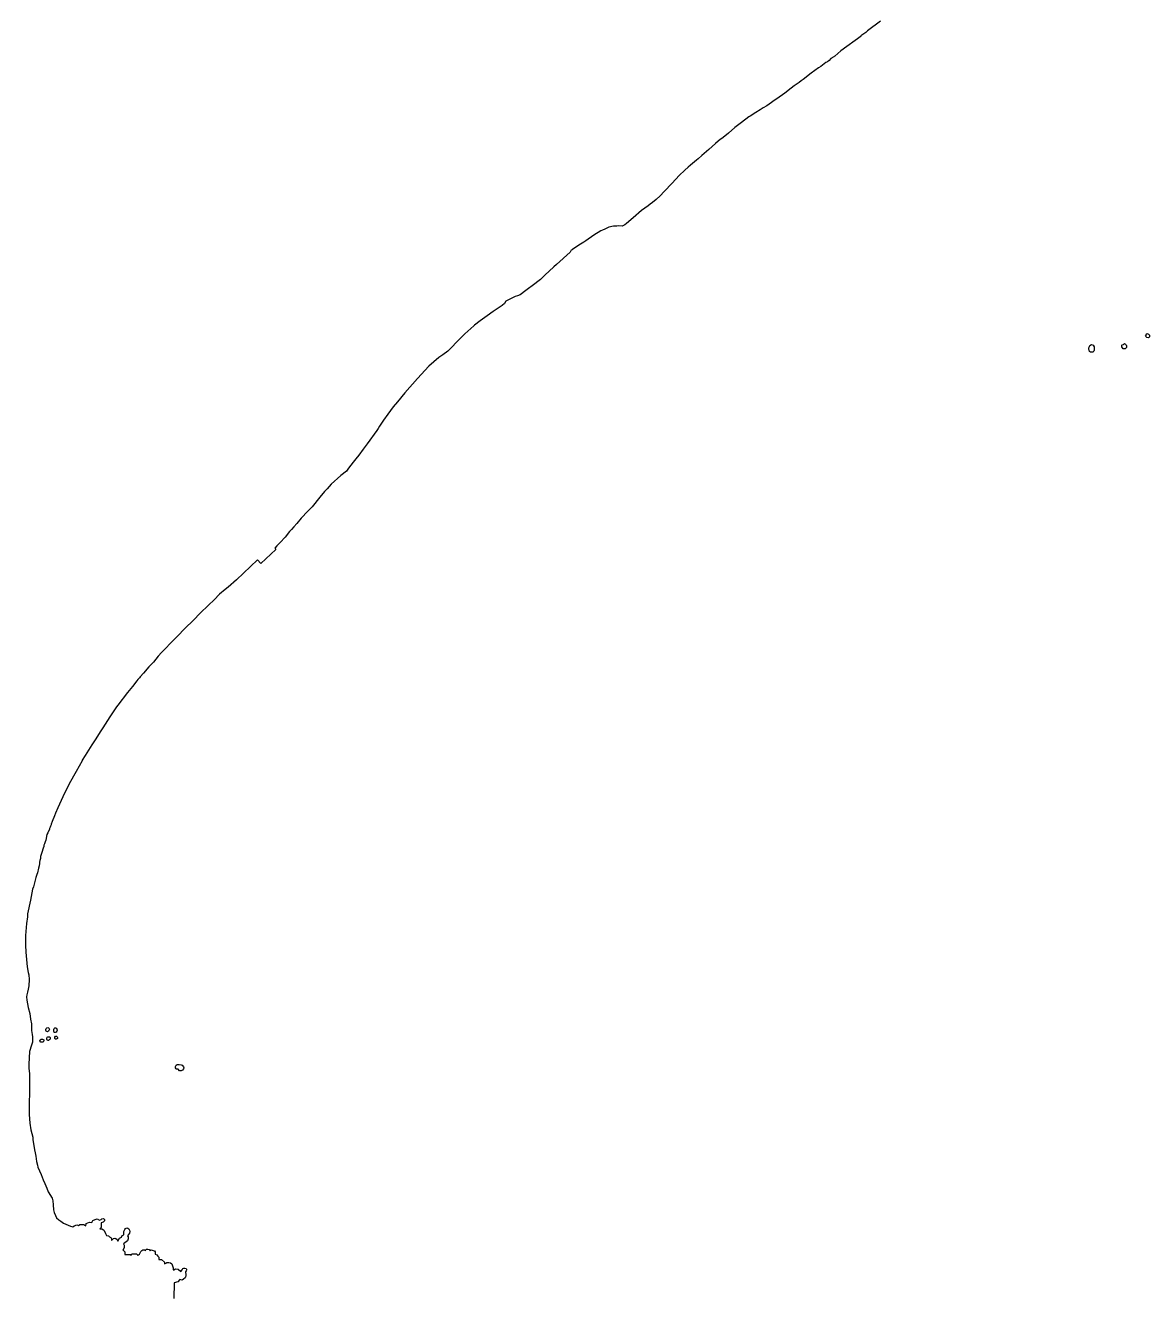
# Model space of a CAD drawing. Header units: inches. Extents: x -62624 to 51363, y -122611 to -15713.
# Drawn here: x -15965 to -12535, y -92329 to -88462 of the extents above; entities that cross this region are included whole.
import ezdxf

# ---------------------------------------------------------------- set-up
doc = ezdxf.new("R2010")
doc.units = ezdxf.units.IN
doc.header["$MEASUREMENT"] = 0

msp = doc.modelspace()

# ---------------------------------------------------------------- linework, layer by layer
for points in [[(-13356.3, -88449.2), (-13395.7, -88477.9), (-13400.7, -88482.9), (-13415.7, -88493.5), (-13415.1, -88494.1), (-13476.4, -88539.6), (-13495.2, -88555.2), (-13497, -88556.5), (-13498.3, -88557.7), (-13506.9, -88563), (-13512.8, -88568.3), (-13517.4, -88573.2), (-13522.7, -88575.2), (-13538.3, -88586.8), (-13545.1, -88591.5), (-13567.3, -88607.7), (-13591.6, -88626.6), (-13598.1, -88630.6), (-13604.1, -88635.5), (-13619.1, -88646.2), (-13627.9, -88652.9), (-13648.2, -88668.1), (-13671.9, -88685.6), (-13679.9, -88691.1), (-13687.9, -88696.6), (-13703, -88707.1), (-13713.3, -88713.2), (-13722.7, -88718.8), (-13736.3, -88727.4), (-13753.5, -88738.6), (-13757.2, -88740.5), (-13766.6, -88747.4), (-13784.2, -88760.4), (-13799.8, -88772.9), (-13819.8, -88790.4), (-13841.1, -88807.2), (-13843.6, -88808.5), (-13859.2, -88821.6), (-13879.2, -88839.7), (-13901.1, -88858.4), (-13911.8, -88868.4), (-13917.4, -88872.7), (-13935.5, -88888.3), (-13943, -88893.9), (-13952.9, -88903.5), (-13969.9, -88919.9), (-13990.9, -88943.3), (-14015.6, -88968.5), (-14027.7, -88981.5), (-14040.7, -88992.8), (-14051.1, -89002), (-14058.4, -89006.9), (-14064.6, -89012), (-14084.5, -89026.2), (-14110.1, -89048.1), (-14130.8, -89065.6), (-14136.3, -89069.7), (-14144.2, -89073.9), (-14154.6, -89073.2), (-14160, -89073.6), (-14166, -89073.6), (-14170.4, -89074.3), (-14185.1, -89077.3), (-14197.2, -89083.1), (-14204.2, -89086), (-14209.2, -89087.9), (-14230.3, -89101.1), (-14255.2, -89119.1), (-14260.8, -89122.4), (-14270.6, -89128.8), (-14284.9, -89138.3), (-14295, -89145.1), (-14296.3, -89146), (-14299.2, -89147.6), (-14302.9, -89153.3), (-14344.7, -89190.8), (-14352.2, -89197.7), (-14380.3, -89223.9), (-14393.5, -89237), (-14418.5, -89256.4), (-14429.8, -89263.8), (-14437.3, -89270), (-14455.4, -89283.1), (-14463.5, -89286.9), (-14470, -89288), (-14482.9, -89294.8), (-14498.4, -89303.1), (-14502.7, -89309.4), (-14510.4, -89315.7), (-14537.4, -89334.6), (-14555.5, -89347), (-14577.4, -89362.4), (-14594.3, -89375.5), (-14596.7, -89377.6), (-14624.3, -89402.3), (-14636.8, -89415.7), (-14675.5, -89455.4), (-14690.6, -89466.6), (-14703.5, -89474.5), (-14733.3, -89500.8), (-14768.4, -89538.3), (-14807.1, -89582.1), (-14829.5, -89609.4), (-14842.1, -89625), (-14859, -89647.5), (-14871.6, -89665.6), (-14880.5, -89678.2), (-14884.3, -89684.2), (-14888.6, -89690.7), (-14892.2, -89696.7), (-14921.7, -89737.3), (-14934.1, -89754.5), (-14947.1, -89772.8), (-14956.9, -89783.6), (-14964.3, -89793.4), (-14978.7, -89812.5), (-14985.1, -89821.3), (-15002, -89834.7), (-15031.3, -89860.4), (-15043.8, -89874.6), (-15051.6, -89883.4), (-15065.9, -89900.1), (-15089.4, -89929.7), (-15107.9, -89947.8), (-15118.3, -89959), (-15123, -89964.3), (-15136.1, -89980.5), (-15145.8, -89990.8), (-15152.7, -89999), (-15158.3, -90005.2), (-15171.6, -90022.2), (-15187.3, -90038.7), (-15197.8, -90049.2), (-15203.7, -90055.5), (-15200.2, -90060), (-15246, -90102.6), (-15256.6, -90091.3), (-15320.2, -90152.4), (-15345.4, -90174.9), (-15355.2, -90181.6), (-15371.9, -90196.3), (-15388.2, -90213.2), (-15405.5, -90230.3), (-15431, -90254.5), (-15452, -90275.9), (-15477.8, -90300.5), (-15500.7, -90324.1), (-15510, -90333), (-15549.5, -90374.6), (-15559.5, -90385.4), (-15574, -90403.3), (-15587.7, -90417.6), (-15604.5, -90437), (-15614.1, -90447.9), (-15616.8, -90451.4), (-15621.3, -90456.6), (-15624.8, -90460.4), (-15638.1, -90478.3), (-15652.8, -90496.3), (-15682.3, -90534.4), (-15686.3, -90539.9), (-15706.7, -90570.6), (-15728.7, -90604.3), (-15736.2, -90616.2), (-15750, -90637.4), (-15761.9, -90655.5), (-15772.2, -90672.4), (-15781.7, -90687.9), (-15791.3, -90702.3), (-15791.3, -90704.2), (-15800.7, -90721.1), (-15809.5, -90736.7), (-15830.8, -90774.7), (-15850.3, -90814.7), (-15865.9, -90847.8), (-15872.8, -90864.1), (-15876, -90872.2), (-15882.9, -90889.1), (-15886, -90897.8), (-15886, -90899.7), (-15887.9, -90903.4), (-15888.6, -90907.2), (-15891, -90910.9), (-15891, -90912.8), (-15896.1, -90924), (-15898.6, -90929.7), (-15902.3, -90946.9), (-15903.9, -90952), (-15905.1, -90954.7), (-15906.1, -90957.2), (-15907.7, -90961.8), (-15908.2, -90965.5), (-15910, -90970.7), (-15914.2, -90984.3), (-15918.1, -90995.9), (-15918.7, -91002.7), (-15920.2, -91008.8), (-15921.2, -91013.4), (-15921.9, -91017.7), (-15922.7, -91024.7), (-15924, -91031.6), (-15927.8, -91046.2), (-15930, -91050.9), (-15930.9, -91054.2), (-15932.9, -91059.9), (-15940.2, -91088.4), (-15942.3, -91096.4), (-15948.9, -91129), (-15957.8, -91171.5), (-15958.4, -91180.8), (-15961.3, -91200.6), (-15964.4, -91236.8), (-15964.6, -91241.5), (-15964.4, -91246.3), (-15963.7, -91269.4), (-15962.4, -91301.4), (-15961, -91308.6), (-15959.6, -91323.2), (-15957.8, -91338.6), (-15955.7, -91350.3), (-15953.9, -91356.7), (-15952.5, -91371.5), (-15953.7, -91391), (-15956, -91400.9), (-15957.9, -91410.3), (-15960.3, -91418.2), (-15960.6, -91424.6), (-15959.8, -91434.2), (-15955.7, -91457.1), (-15951.4, -91475.3), (-15948.8, -91492.6), (-15946.2, -91506.8), (-15945.4, -91514), (-15946.1, -91526.7), (-15943.8, -91538.9), (-15942.3, -91546.1), (-15942.5, -91562.3), (-15945.8, -91572), (-15951.6, -91591), (-15953.5, -91629.6), (-15954.2, -91643.3), (-15951.9, -91658.2), (-15952.2, -91679.6), (-15952.4, -91714), (-15952.5, -91750.3), (-15952.6, -91779), (-15952.6, -91782.8), (-15950.6, -91809.5), (-15948, -91829.4), (-15942.1, -91852.2), (-15941.9, -91859.2), (-15936.7, -91891.3), (-15935.1, -91899.7), (-15932.4, -91910.4), (-15931.2, -91917.9), (-15930.6, -91926.2), (-15927.9, -91937.8), (-15926, -91944.1), (-15916.6, -91966), (-15910.1, -91982.2), (-15905.2, -91993.7), (-15899.3, -92008), (-15894.8, -92019.2), (-15882.4, -92037.9), (-15880.4, -92046.7), (-15879.4, -92058.5), (-15878.7, -92073.4), (-15876.6, -92082.5), (-15873.1, -92091.6), (-15869.4, -92098), (-15862.9, -92104.1), (-15856.4, -92108.5), (-15848.2, -92114.9), (-15827.3, -92123.8), (-15819.7, -92125.7), (-15815.7, -92122.2), (-15807.2, -92119.9), (-15802.7, -92121.4), (-15798.6, -92118.5), (-15785.7, -92118.6), (-15780.5, -92122.3), (-15778.8, -92115.9), (-15768.9, -92111.8), (-15761.6, -92112.5), (-15758.7, -92106.4), (-15751.9, -92103.8), (-15745.8, -92101.4), (-15738.7, -92105.7), (-15733.7, -92102.9), (-15731.4, -92101.6), (-15727.6, -92100.6), (-15724.7, -92101.6), (-15723.6, -92103.7), (-15723.6, -92107.4), (-15727.4, -92111.3), (-15732.8, -92113.2), (-15733.7, -92128), (-15737.2, -92131.4), (-15731.1, -92131.7), (-15725.7, -92134.6), (-15723.7, -92137.3), (-15719.9, -92146.1), (-15717, -92152.5), (-15711.4, -92153.6), (-15707.9, -92155.7), (-15704.1, -92158.2), (-15701.9, -92162.3), (-15701.7, -92166.9), (-15695.9, -92161.3), (-15691.2, -92160.4), (-15688.1, -92161.2), (-15684.3, -92164), (-15682.4, -92169), (-15677.6, -92159.8), (-15671.3, -92157), (-15669.2, -92152.1), (-15664.3, -92149.7), (-15663.8, -92139.8), (-15661.6, -92133.6), (-15659.1, -92130.8), (-15655.4, -92129.2), (-15652.1, -92129.7), (-15649, -92132.2), (-15647, -92135.6), (-15645.7, -92139.9), (-15646.6, -92145.2), (-15650.1, -92149.6), (-15653.2, -92153.3), (-15650.8, -92156.6), (-15651.2, -92162.1), (-15653.4, -92168.7), (-15657, -92171.9), (-15664.8, -92177.4), (-15662.9, -92182.1), (-15663, -92188.6), (-15664.4, -92192.1), (-15667.7, -92196), (-15664.8, -92198), (-15661.5, -92202.2), (-15660.8, -92205.1), (-15660.6, -92210.5), (-15655.1, -92210.5), (-15650.4, -92209.9), (-15644.2, -92209.8), (-15642.5, -92213.6), (-15640.2, -92209.5), (-15637.6, -92208.2), (-15633.9, -92208), (-15629.7, -92207.9), (-15626.9, -92208.1), (-15624.7, -92208.4), (-15622.1, -92212), (-15619.6, -92210.9), (-15615.9, -92209.4), (-15612.6, -92201.1), (-15609.7, -92197.7), (-15606, -92195.6), (-15601.5, -92195.7), (-15597.7, -92197.8), (-15595.8, -92194.2), (-15590.7, -92194.3), (-15586.8, -92194.6), (-15584.2, -92198.4), (-15580.6, -92195.8), (-15572, -92198.7), (-15570.6, -92198.6), (-15568.3, -92202), (-15568.4, -92208.6), (-15563.9, -92211.3), (-15560, -92215.1), (-15557.5, -92218.4), (-15557.2, -92225.4), (-15549.5, -92225.7), (-15540.5, -92233.6), (-15540, -92238.2), (-15535.1, -92236.1), (-15532.6, -92234.5), (-15527.2, -92234.9), (-15521.7, -92235.7), (-15518, -92238.8), (-15515.2, -92244.2), (-15513.4, -92250.4), (-15514.1, -92257.1), (-15512.1, -92256.4), (-15506.4, -92253.5), (-15498.2, -92254.5), (-15489.8, -92261.6), (-15486.6, -92256.5), (-15484.5, -92252.7), (-15481.2, -92251.6), (-15477.6, -92251.5), (-15474.2, -92253), (-15472.9, -92254.9), (-15472.8, -92257.8), (-15473.8, -92259.9), (-15475.6, -92262.8), (-15476.2, -92265.4), (-15475, -92269.7), (-15474.7, -92273.9), (-15475.6, -92279.4), (-15477.5, -92281.7), (-15482.4, -92285.3), (-15486.5, -92288.5), (-15493.5, -92286.3), (-15499.9, -92293.1), (-15510.8, -92296.7), (-15512.1, -92344.5)], [(-12547.3, -89409.9), (-12544.8, -89404.9), (-12545.4, -89403.6), (-12542.3, -89401.7), (-12537.9, -89403), (-12534.8, -89406.1), (-12535.4, -89411.8), (-12538.6, -89414.3), (-12543.6, -89413.6), (-12547.3, -89409.9)], [(-12720.4, -89450.2), (-12720.4, -89444.6), (-12718.6, -89440.9), (-12717.3, -89438.4), (-12712.3, -89435.3), (-12706.7, -89437.2), (-12704.2, -89441.5), (-12704.2, -89452.8), (-12705.5, -89454.6), (-12707.4, -89458.4), (-12715.5, -89458.3), (-12718, -89455.8), (-12719.2, -89452.1), (-12720.4, -89450.2)], [(-12619.2, -89442.3), (-12619.2, -89437.3), (-12618.6, -89436), (-12614.8, -89434.8), (-12611.1, -89432.3), (-12608, -89433.5), (-12607.3, -89435.4), (-12605.5, -89437.9), (-12605.5, -89444.2), (-12609.2, -89448.5), (-12615.5, -89447.9), (-12619.2, -89442.3)], [(-15902.6, -91527), (-15902.5, -91523.9), (-15901.3, -91520.7), (-15899.1, -91518.6), (-15896.5, -91518.1), (-15893.8, -91518.7), (-15891.7, -91520.5), (-15890.8, -91522.6), (-15891.5, -91525.4), (-15894.4, -91528.5), (-15897.5, -91530.6), (-15900.8, -91529.2), (-15902.6, -91527)], [(-15898.9, -91550.9), (-15897.6, -91547.5), (-15895.7, -91546.1), (-15893.9, -91545.8), (-15891.4, -91546.1), (-15890, -91546.8), (-15889, -91548), (-15888.6, -91549.7), (-15888.8, -91552.1), (-15889.9, -91554.3), (-15891.6, -91555.8), (-15894.4, -91557), (-15896.6, -91557.1), (-15897.9, -91555.8), (-15898.7, -91554), (-15898.9, -91550.9)], [(-15877.8, -91523.8), (-15877, -91520.6), (-15874.9, -91518.9), (-15872.2, -91519), (-15870, -91520.3), (-15868.8, -91522.5), (-15868, -91525.6), (-15868.4, -91528.9), (-15870.5, -91532.2), (-15874, -91533.5), (-15876.6, -91532.6), (-15877.4, -91528.9), (-15877.8, -91523.8)], [(-15874.8, -91550.4), (-15874.4, -91547), (-15872.7, -91544), (-15870, -91543.9), (-15867.9, -91546.3), (-15866.7, -91548.5), (-15867, -91551), (-15868.5, -91552.5), (-15870.7, -91553.3), (-15874, -91553.2), (-15874.8, -91550.4)], [(-15919.9, -91558.5), (-15919, -91555.1), (-15916.4, -91553.3), (-15912.1, -91553.5), (-15908.7, -91555.3), (-15908.5, -91558.7), (-15910.2, -91562.3), (-15917.8, -91562.6), (-15919.9, -91558.5)], [(-15506.4, -91636.3), (-15504.5, -91633.1), (-15501.3, -91630.3), (-15495, -91630.5), (-15489.3, -91631.5), (-15485.7, -91633.1), (-15482.1, -91638), (-15481, -91641.1), (-15481.9, -91643.9), (-15485.1, -91647.7), (-15489, -91649.7), (-15494, -91649.8), (-15498.2, -91645.1), (-15503.3, -91644.9), (-15504.9, -91643.8), (-15506.2, -91641), (-15506.4, -91636.3)]]:
    msp.add_lwpolyline(points)

doc.saveas('drawing.dxf')
